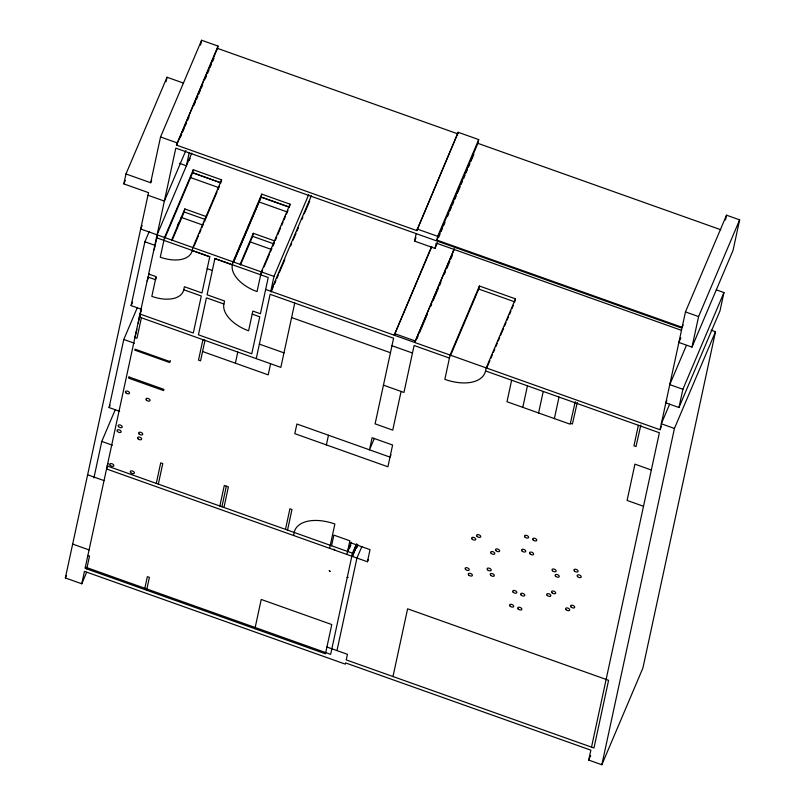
<?xml version="1.0" encoding="UTF-8"?>
<svg xmlns="http://www.w3.org/2000/svg" width="805" height="805" viewBox="0 0 805 805"><rect width="100%" height="100%" fill="white"/><g stroke="black" fill="none" stroke-linecap="round" stroke-linejoin="round"><path stroke-width="1.21" d="M86.648 572.264L81.768 583.786L65.356 577.95L148.523 192.657L123.829 183.882L125.972 173.961L167.027 77.24L183.49 83.096M166.082 81.647L167.027 77.24M125.972 173.961L150.666 182.745L160.547 136.971L201.602 40.25L218.004 46.086L217.511 48.381L176.456 145.101L416.819 230.602L458.206 132.302L478.713 139.597L477.908 143.35L436.853 240.071L682.137 327.313L683.113 325.009M93.913 477.908L101.782 441.422L115.296 409.584M119.643 411.315L109.098 407.561L123.789 339.469L137.303 307.631M141.65 309.362L131.104 305.608L144.88 241.772L149.227 231.538M81.768 583.786L84.455 571.339L345.315 664.135L345.576 662.918L590.86 750.169L588.717 760.081L601.848 764.75L642.903 668.029L715.494 331.73L711.117 330.171M149.448 273.569L147.979 277.031L85.099 568.32L325.462 653.811L331.781 624.549L261.233 599.453L254.913 628.715M176.456 145.101L218.004 46.086M136.91 329.255L134.928 337.506L136.971 338.241L141.408 317.683L139.366 316.949M138.219 323.208L139.788 315.952M154.208 249.822L157.418 234.949M176.788 145.222L177.281 142.928L160.547 136.971M86.749 568.904L89.506 556.084L87.866 555.5M200.556 45.07L201.602 40.25M189.256 152.537L186.398 165.79L179.364 163.284M171.998 240.665L184.174 211.977L184.828 208.948L206.05 216.505M221.164 181.779L221.586 179.837L193.281 169.775L192.637 172.793L220.932 182.866L192.657 172.673L164.864 238.21M265.65 289.458L660.03 429.729L681.956 328.158L175.802 148.13L148.633 274.002L156.09 276.658L151.833 296.371A30.157 16.865 23 0 0 183.741 289.75L184.395 286.721L201.954 292.97L209.783 256.694L156.462 237.727L157.438 235.432M193.281 169.775L164.542 237.475L160.296 257.187A30.157 16.865 23 0 0 192.194 250.566L192.848 247.548L221.586 179.837M169.875 361.566L169.664 362.532L134.807 350.135L135.009 349.169L169.875 361.566L170.298 360.57M156.281 483.403L160.718 462.845L162.771 463.579L158.333 484.137M144.578 589.471L147.345 576.652L149.398 577.386L146.631 590.206M223.901 304.028L224.555 301.01L207.076 294.791L214.915 258.516L268.236 277.483L260.407 313.759L252.851 311.072L248.594 330.785A30.157 16.865 23 0 1 223.901 304.028L206.432 297.82L198.443 334.82L251.764 353.787L259.753 316.788L252.196 314.101M290.052 204.188L261.313 271.899L257.057 291.611A30.157 16.865 23 0 1 232.353 264.855L233.007 261.836L261.746 194.126L290.052 204.188L289.629 206.13M240.464 265.016L252.639 236.328L253.293 233.299L274.515 240.856M233.329 262.561L261.092 197.144L261.746 194.126M235.382 363.186L237.777 352.067M219.856 506.013L224.293 485.465L228.399 486.924L223.961 507.472M221.908 506.748L226.346 486.19M256.242 358.627L270.128 294.298L393.585 338.221L375.1 423.853L392.739 430.132L401.091 391.431M308.687 194.659L273.982 276.407L270.772 291.279L311.344 195.706M270.591 363.739L268.196 374.858L202.568 351.523M294.731 303.052L280.844 367.382L139.335 317.049L140.312 314.755M285.483 529.358L289.921 508.8L291.974 509.535L287.536 530.092M293.533 535.476L294.187 532.457A38.459 21.504 23 0 1 334.87 524.015L329.627 548.316M326.387 444.903L328.48 435.233M331.559 545.75L333.864 535.114L349.853 540.799L346.905 554.464M431.239 247.266L394.239 335.192L431.872 246.531M437.497 242.657L435.052 248.413L414.545 241.118L416.165 233.621M416.819 230.602L458.206 132.302M356.394 543.979L352.479 553.196L330.644 654.354L85.36 567.112M357.672 544.442L352.238 556.356L357.209 544.542M352.65 556.507L351.936 555.732M357.189 547.35L357.702 544.985M336.973 650.601L356.957 558.036L361.848 546.525M107.528 466.669L106.552 468.973L367.412 561.759L370.028 549.664L349.521 542.369M454.181 248.805L414.746 342.487L454.332 249.218M435.052 248.413L436.199 243.09L681.483 330.342M436.853 240.071L437.658 236.318L478.713 139.597M392.991 676.532L407.602 608.811L608.59 680.306L593.969 748.016L346.231 659.899L347.438 654.314L326.931 647.029M450.418 355.78L478.744 289.045L479.398 286.017L515.492 298.856L515.059 300.879M479.398 286.017L450.086 355.055L444.843 379.366A38.459 21.504 23 0 0 485.536 370.924L486.18 367.895L515.492 298.856M511.648 380.212L506.999 401.735L570.171 424.205L575.233 401.675M522.797 407.35L527.436 385.826M538.585 412.965L543.234 391.441M554.373 418.58L559.022 397.066M638.385 425.292L633.948 445.849L636 446.574L640.861 425.02M591.514 747.141L659.375 432.758L485.536 370.924M682.137 327.313L685.458 311.907L726.513 215.187L739.644 219.856L733.053 250.385L691.998 347.106L678.867 342.437L680.829 337.838M601.848 764.75L674.439 428.451L715.494 331.73M666.812 400.548L665.826 402.852L678.957 407.521L682.892 389.278L723.947 292.557L716.289 289.84M691.998 347.106L698.589 316.576L739.644 219.856M725.496 219.926L726.513 215.187M723.947 292.557L720.012 310.8L678.957 407.521M123.829 183.882L125.298 180.421M150.666 182.745L151.642 180.441M142.143 225.541L140.684 228.992L273.982 276.407M180.199 137.766L181.668 134.314M182.644 132.01L184.114 128.559M185.09 126.254L186.559 122.793M187.535 120.498L188.994 117.037M193.884 105.525L195.353 102.074M196.329 99.77L197.799 96.318M198.775 94.014L200.244 90.552M201.22 88.258L202.679 84.797M205.124 79.041L206.593 75.59M207.569 73.285L209.038 69.834M210.014 67.529L211.484 64.078M212.46 61.774L213.929 58.312M185.864 150.465L164.371 201.089L147.959 195.253M157.086 234.829L191.781 153.101M189.195 160.618L190.171 158.313M131.104 305.608L132.553 302.197M147.134 280.955L148.593 277.504M141.459 310.579L139.99 314.031L193.311 332.998L201.3 295.999L183.741 289.75M177.271 226.205L178.69 222.864M171.676 239.94L184.828 208.948M156.412 277.383L155.435 279.677L147.979 277.031M109.098 407.561L110.064 405.287M194.146 245.978L198.553 235.533M199.499 233.359L200.988 229.797M201.934 227.614L203.424 224.052M204.369 221.878L212.188 203.403M212.651 202.377L217.058 191.922M218.014 189.749L219.503 186.186M108.182 463.64L107.196 465.944L352.479 553.196M65.356 577.95L66.332 575.645M233.359 262.44L261.122 197.024L289.418 207.096M240.142 264.292L253.293 233.299M260.679 274.797L262.631 270.208M264.07 266.888L269.454 254.149M270.4 251.975L271.889 248.403M272.835 246.229L274.324 242.667M275.27 240.494L276.759 236.932M277.705 234.758L280.653 227.755M281.629 225.46L283.088 222.009M284.034 219.835L285.523 216.273M286.469 214.1L287.959 210.538M271.084 292.034L273.489 286.369M274.455 284.095L275.904 280.693M276.86 278.429L278.309 275.028M279.265 272.754L284.789 259.763M290.655 245.938L291.631 243.643M293.09 240.182L296.029 233.279M297.005 230.975L298.474 227.523M301.895 219.463L302.871 217.159M304.34 213.697L309.714 201.039M414.545 241.118L416.014 237.666M438.645 237.334L440.114 233.883M441.09 231.578L442.559 228.127M443.535 225.823L444.994 222.371M447.439 216.615L448.908 213.154M449.884 210.85L451.353 207.398M452.329 205.094L453.799 201.642M454.775 199.338L456.244 195.887M457.22 193.582L460.148 186.669M461.124 184.375L462.593 180.914M463.569 178.609L465.038 175.158M466.015 172.854L467.484 169.402M468.46 167.098L469.929 163.646M470.905 161.342L473.833 154.429M374.385 438.312L369.495 449.824L372.101 437.729L392.609 445.024L387.919 466.789L294.811 433.674L296.894 424.004L390.002 457.119L390.978 454.815M417.03 338.603L418.006 336.299M419.465 332.847L427.294 314.423M430.715 306.363L431.691 304.059M433.15 300.607L438.534 287.938M439.51 285.634L440.979 282.183M444.4 274.123L445.376 271.818M446.835 268.367L449.774 261.454M450.75 259.15L452.219 255.698M347.559 551.445L351.453 542.268M349.35 548.708L350.819 545.257M351.825 556.215L356.846 544.15M352.238 556.356L357.158 544.784M367.412 561.759L368.398 559.455M486.995 367.472L489.923 360.57M490.909 358.265L492.368 354.814M493.344 352.51L494.813 349.058M495.789 346.754L497.259 343.302M498.235 341.008L499.694 337.557M500.67 335.252L503.608 328.349M504.584 326.045L506.043 322.594M507.019 320.289L508.488 316.838M509.464 314.544L510.934 311.092M511.91 308.788L513.369 305.337M577.286 402.409L572.425 423.963L570.373 423.239M686.383 345.466L669.77 384.609L682.892 389.278M669.619 404.211L661.308 423.782L674.439 428.451M660.03 429.729L661.489 426.278M588.717 760.081L590.679 755.472M217.511 48.381L457.874 133.882M477.908 143.35L720.817 229.747M685.458 311.907L698.589 316.576M417.151 229.033L437.658 236.318M261.092 197.144L289.398 207.217M190.876 177.704L218.125 187.394M258.797 201.864L287.244 211.987M478.744 289.045L514.838 301.885M184.174 211.977L205.406 219.524M252.639 236.328L273.861 243.875M181.044 217.31L202.377 224.897M250.164 241.892L271.486 249.48M192.194 250.566L209.753 256.815M214.885 258.636L232.353 264.855M144.88 241.772L155.425 245.515M394.581 333.622L415.088 340.918M207.197 268.669L212.329 270.49M449.442 358.084L414.092 345.516L403.959 392.458L383.452 385.162M391.965 345.717L412.472 353.013M291.601 317.562L390.455 352.731M651.336 469.999L634.934 464.163L627.095 500.438L643.507 506.275M259.371 344.117L283.984 352.872M123.789 339.469L134.344 343.222M101.782 441.422L112.338 445.175M87.624 474.779L104.036 480.605M347.287 577.255L348.163 577.306L347.237 577.497M72.671 544.089L89.073 549.926M129.011 376.982L128.75 378.189L163.616 390.586L163.878 389.379L129.011 376.982M202.941 339.569L198.503 360.117L200.556 360.851L204.993 340.294L202.941 339.569M329.295 570.594L330.01 571.369L329.295 570.594M333.884 549.312L334.659 549.845L333.884 549.312M574.388 570.966A2.184 1.218 23 0 0 577.93 571.641A2.184 1.218 23 0 0 575.726 569.266A2.184 1.218 23 0 0 574.388 570.966M529.952 553.81A2.184 1.218 23 0 0 533.494 554.494A2.184 1.218 23 0 0 531.32 552.119A2.184 1.218 23 0 0 529.952 553.81M552.461 570.725A2.184 1.218 23 0 0 556.014 571.399A2.184 1.218 23 0 0 553.82 569.024A2.184 1.218 23 0 0 552.461 570.725M533.061 539.913A2.184 1.218 23 0 0 536.613 540.608A2.184 1.218 23 0 0 534.429 538.233A2.184 1.218 23 0 0 533.061 539.913M524.93 537.036A2.184 1.218 23 0 0 528.472 537.7A2.184 1.218 23 0 0 526.269 535.325A2.184 1.218 23 0 0 524.93 537.036M495.94 550.61A2.184 1.218 23 0 0 499.492 551.304A2.184 1.218 23 0 0 497.309 548.93A2.184 1.218 23 0 0 495.94 550.61M522.022 550.992A2.184 1.218 23 0 0 525.574 551.667A2.184 1.218 23 0 0 523.381 549.292A2.184 1.218 23 0 0 522.022 550.992M477.053 536.341A2.184 1.218 23 0 0 480.595 537.026A2.184 1.218 23 0 0 478.422 534.651A2.184 1.218 23 0 0 477.053 536.341M472.092 539.058A2.184 1.218 23 0 0 475.634 539.732A2.184 1.218 23 0 0 473.431 537.358A2.184 1.218 23 0 0 472.092 539.058M487.528 569.789A2.184 1.218 23 0 0 491.08 570.483A2.184 1.218 23 0 0 488.897 568.109A2.184 1.218 23 0 0 487.528 569.789M491.1 553.256A2.184 1.218 23 0 0 494.652 553.941A2.184 1.218 23 0 0 492.459 551.566A2.184 1.218 23 0 0 491.1 553.256M465.532 569.407A2.184 1.218 23 0 0 469.074 570.101A2.184 1.218 23 0 0 466.9 567.716A2.184 1.218 23 0 0 465.532 569.407M571.007 606.93A2.184 1.218 23 0 0 574.549 607.604A2.184 1.218 23 0 0 572.345 605.229A2.184 1.218 23 0 0 571.007 606.93M555.551 576.179A2.184 1.218 23 0 0 559.093 576.863A2.184 1.218 23 0 0 556.919 574.488A2.184 1.218 23 0 0 555.551 576.179M551.978 592.721A2.184 1.218 23 0 0 555.531 593.406A2.184 1.218 23 0 0 553.337 591.031A2.184 1.218 23 0 0 551.978 592.721M577.547 576.561A2.184 1.218 23 0 0 581.099 577.245A2.184 1.218 23 0 0 578.916 574.871A2.184 1.218 23 0 0 577.547 576.561M468.711 575.022A2.184 1.218 23 0 0 472.253 575.696A2.184 1.218 23 0 0 470.05 573.321A2.184 1.218 23 0 0 468.711 575.022M513.127 592.168A2.184 1.218 23 0 0 516.679 592.852A2.184 1.218 23 0 0 514.496 590.478A2.184 1.218 23 0 0 513.127 592.168M490.627 575.253A2.184 1.218 23 0 0 494.169 575.937A2.184 1.218 23 0 0 491.976 573.562A2.184 1.218 23 0 0 490.627 575.253M510.018 606.054A2.184 1.218 23 0 0 513.57 606.739A2.184 1.218 23 0 0 511.386 604.364A2.184 1.218 23 0 0 510.018 606.054M139.054 433.925A2.184 1.218 23 0 0 142.596 434.609A2.184 1.218 23 0 0 140.402 432.235A2.184 1.218 23 0 0 139.054 433.925M146.359 400.075A2.184 1.218 23 0 0 149.911 400.749A2.184 1.218 23 0 0 147.718 398.374A2.184 1.218 23 0 0 146.359 400.075M125.852 392.78A2.184 1.218 23 0 0 129.394 393.454A2.184 1.218 23 0 0 127.21 391.079A2.184 1.218 23 0 0 125.852 392.78M118.546 426.63A2.184 1.218 23 0 0 122.088 427.314A2.184 1.218 23 0 0 119.895 424.939A2.184 1.218 23 0 0 118.546 426.63M518.168 608.962A2.184 1.218 23 0 0 521.71 609.627A2.184 1.218 23 0 0 519.507 607.252A2.184 1.218 23 0 0 518.168 608.962M547.138 595.358A2.184 1.218 23 0 0 550.69 596.042A2.184 1.218 23 0 0 548.507 593.667A2.184 1.218 23 0 0 547.138 595.358M521.066 594.986A2.184 1.218 23 0 0 524.608 595.67A2.184 1.218 23 0 0 522.425 593.295A2.184 1.218 23 0 0 521.066 594.986M566.026 609.627A2.184 1.218 23 0 0 569.578 610.321A2.184 1.218 23 0 0 567.394 607.946A2.184 1.218 23 0 0 566.026 609.627M130.662 472.605A2.184 1.218 23 0 0 134.214 473.29A2.184 1.218 23 0 0 132.02 470.915A2.184 1.218 23 0 0 130.662 472.605M137.977 438.755A2.184 1.218 23 0 0 141.519 439.429A2.184 1.218 23 0 0 139.325 437.055A2.184 1.218 23 0 0 137.977 438.755M117.47 431.46A2.184 1.218 23 0 0 121.012 432.134A2.184 1.218 23 0 0 118.818 429.759A2.184 1.218 23 0 0 117.47 431.46M110.154 465.31A2.184 1.218 23 0 0 113.706 465.994A2.184 1.218 23 0 0 111.513 463.62A2.184 1.218 23 0 0 110.154 465.31"/></g></svg>
